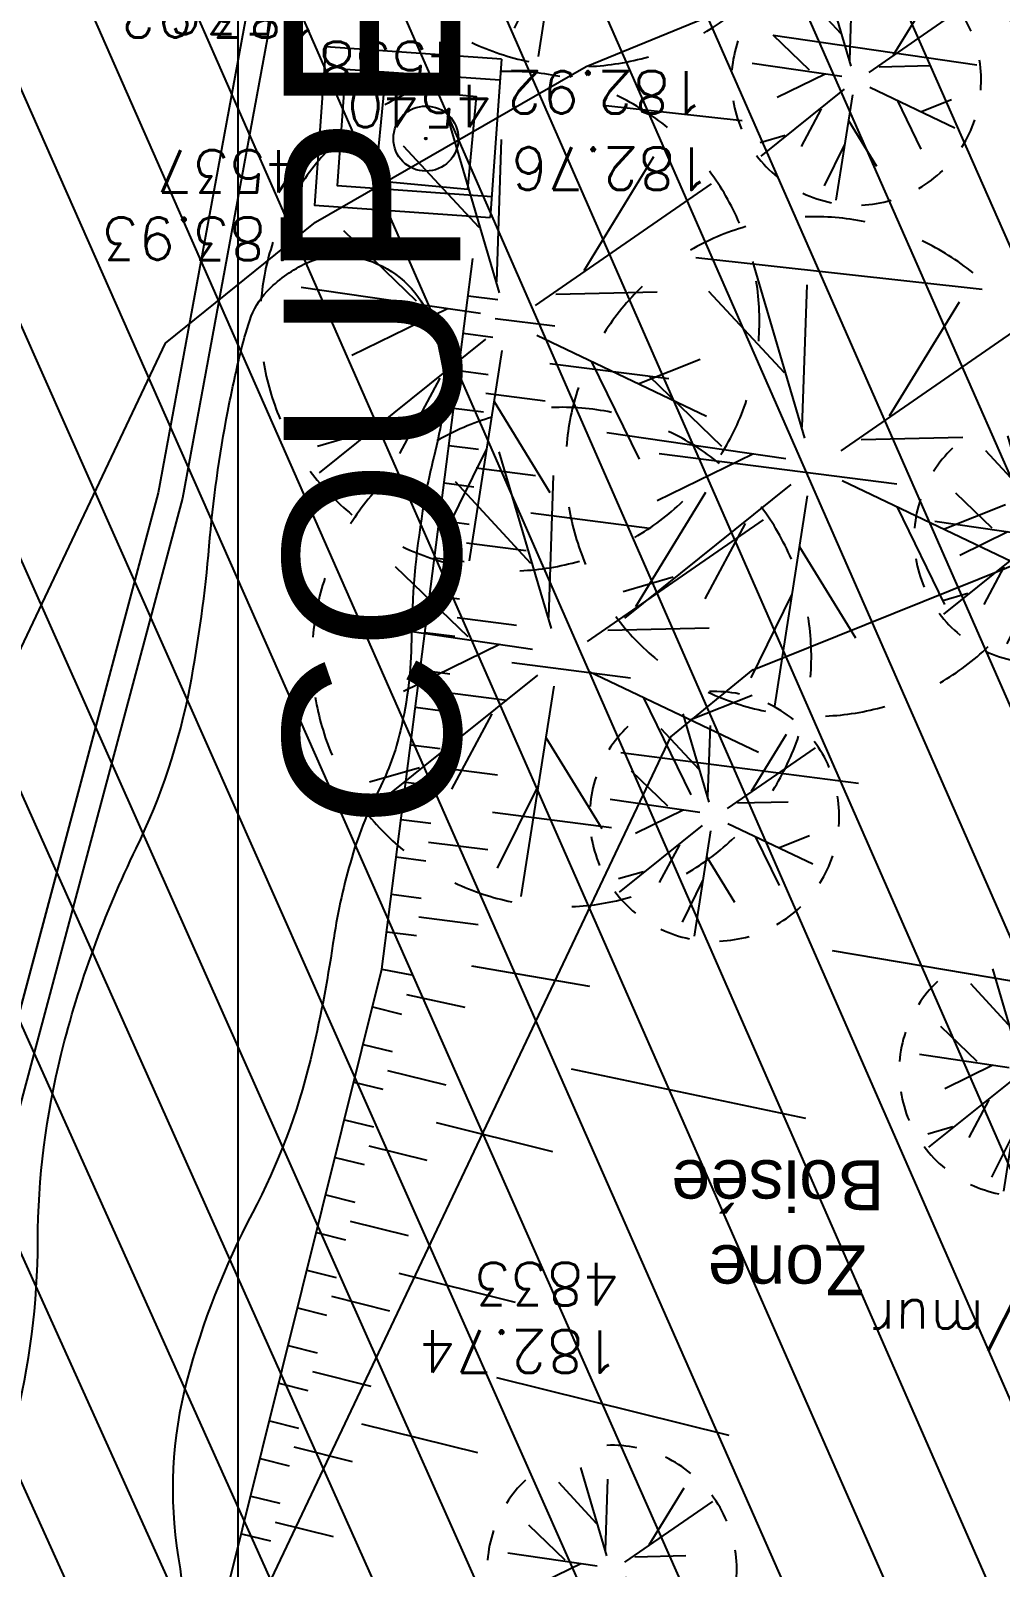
# Model space of a CAD drawing. Extents: x -594 to 29166, y -5797 to 14313.
# Drawn here: x 19229 to 20006, y 1304 to 2535 of the extents above; entities that cross this region are included whole.
import ezdxf
from ezdxf.enums import TextEntityAlignment as Align
from ezdxf.lldxf.tags import DXFTag

# ---------------------------------------------------------------- set-up
doc = ezdxf.new("R2010")
doc.units = 0
doc.linetypes.add('Style de ligne -15', pattern=[2.0832800000000002, 1.25, -0.41656, 0.1388600000000001, -0.2778600000000001])
doc.layers.get('0').update_dxf_attribs({"color": 252})
for name, color, linetype in [('A SITE', 252, 'Continuous'), ('AEP_SSL', 252, 'Continuous'), ('B Général', 252, 'Continuous'), ('DWG_280-140115-P - ALTEA-CANA', 252, 'Continuous'), ('Fond topo - CLO_MUR', 252, 'Continuous'), ('Fond topo - TAL', 252, 'Continuous'), ('Fond topo - TAL_HAC', 252, 'Continuous'), ('Fond topo - VEG', 252, 'Continuous'), ('Fond topo - VEG_TXT_ESSENCE', 252, 'Continuous'), ('Fond topo - Z_500', 252, 'Continuous'), ('prlm-VRD', 252, 'Continuous'), ('SA - bordure', 252, 'Continuous'), ('SA - couvre sol', 252, 'Continuous'), ('SA - ECL-réso', 252, 'Eclairage public'), ('SA - enrobé', 252, 'Continuous'), ('SA - EVMV', 252, 'Continuous')]:
    doc.layers.add(name, color=color, linetype=linetype)
for name, color, linetype, plot in [('Fond topo - N', 252, 'Continuous', False), ('Fond topo - NCACHE', 252, 'Continuous', False), ('Fond topo - ZCACHE', 252, 'Continuous', False)]:
    doc.layers.add(name, color=color, linetype=linetype, plot=plot)
doc.layers.add('Fond topo - P', color=252, linetype='Continuous', lineweight=50)
doc.styles.add('2000_ARIAL', font='arial.ttf', dxfattribs={"height": 0.400000006})
doc.styles.add('Arial', font='arial.ttf')
doc.styles.add('Lignes', font='arial.ttf', dxfattribs={"height": 0.35})
doc.styles.add('SIMPLEX', font='simplex_.ttf', dxfattribs={"height": 1.25})
tags = doc.linetypes.add('Eclairage public', pattern='A,5,-0.25,["ECL",Lignes,S=1,R=0,X=0,Y=-0.18],-1.25', length=6.5).pattern_tags.tags
tags[15:16] = [DXFTag(74, 4), DXFTag(75, 0), DXFTag(340, '0'), DXFTag(46, 0.0), DXFTag(50, 0.0), DXFTag(44, 0.0), DXFTag(45, 0.0)]
tags[4:5] = [DXFTag(74, 4), DXFTag(75, 0), DXFTag(340, '0'), DXFTag(46, 0.0), DXFTag(50, 0.0), DXFTag(44, 0.0), DXFTag(45, 0.0)]
tags = doc.linetypes.add('L8', pattern=[0.22500000894069674, 0.1500000059604645, -0.07500000298023224]).pattern_tags.tags
tags[6:7] = [DXFTag(74, 4), DXFTag(75, 0), DXFTag(340, '0'), DXFTag(46, 0.0), DXFTag(50, 0.0), DXFTag(44, 0.0), DXFTag(45, 0.0)]
tags[4:5] = [DXFTag(74, 4), DXFTag(75, 0), DXFTag(340, '0'), DXFTag(46, 0.0), DXFTag(50, 0.0), DXFTag(44, 0.0), DXFTag(45, 0.0)]
tags = doc.linetypes.add('STYLE_01', pattern=[0.166655994951725, 0.08331199735403061, -0.0833439975976944]).pattern_tags.tags
tags[6:7] = [DXFTag(74, 4), DXFTag(75, 0), DXFTag(340, '0'), DXFTag(46, 0.0), DXFTag(50, 0.0), DXFTag(44, 0.0), DXFTag(45, 0.0)]
tags[4:5] = [DXFTag(74, 4), DXFTag(75, 0), DXFTag(340, '0'), DXFTag(46, 0.0), DXFTag(50, 0.0), DXFTag(44, 0.0), DXFTag(45, 0.0)]

# ---------------------------------------------------------------- blocks, each defined once
blk = doc.blocks.new('A n0.Groupe-31-1')
at = {"layer": 'B Général', "linetype": 'Continuous', "flags": 128}
blk.add_lwpolyline([(19395.47536994242, 8072.470808068703), (19265.31029584047, 7843.121136950131), (19395.002980086, 7644.752530259383), (19395.002980086, -1305.247469740617), (19264.83790598406, -1534.597140859195), (19394.5305902296, -1732.965747549938)], dxfattribs=at)
at = {"layer": 'B Général', "insert": (19431.54855300267, 3169.752530259389), "char_height": 141.6072048611111, "attachment_point": 2, "rotation": 90.00000000000001, "line_spacing_factor": 0.9529749984758025, "style": 'Arial'}
blk.add_mtext('COUPE FAÇADE EST HALL', dxfattribs=at)
blk = doc.blocks.new('A 90.ASS01')
at = {"ltscale": 2, "flags": 128}
blk.add_lwpolyline([(0.499143, -0.5), (0.499143, 0.4991430000000001), (-0.5000000000000001, 0.4991430000000001), (-0.5000000000000001, -0.5)], close=True, dxfattribs=at)
at = {"ltscale": 2}
for radius in [0.35, 0.01]:
    blk.add_circle((0, 0), radius, dxfattribs=at)
blk = doc.blocks.new('A 90.PTOPO')
at = {"layer": 'Fond topo - NCACHE', "style": 'SIMPLEX'}
blk.add_attdef('MAT', text='', height=0.34, dxfattribs=at).set_placement((0.09999999986030161, -0.09999999962747097), align=Align.TOP_LEFT)
at = {"layer": 'Fond topo - ZCACHE', "style": 'SIMPLEX'}
blk.add_attdef('ALT', (0.09999999986030161, 0.09999999962747097), '', height=0.34, dxfattribs=at)
blk = doc.blocks.new('A 90.VEG12')
at = {"ltscale": 2}
for p, q in [((0.01815258799999997, 0.057406781), (0.100441039, 0.47293725)), ((0.05749608, 0.253444298), (0.145517598, 0.414706841)), ((0.037902722, 0.15845596), (-0.06593155700000003, 0.344147082)), ((-0.158788295, 0.086017079), (-0.245985314, 0.284587218)), ((0.04981112299999996, 0.033821695), (0.391570728, 0.285894318)), ((0.143890955, 0.107467204), (0.230033352, 0.253971609)), ((-0.05229389700000003, 0.02983962500000001), (-0.383643778, 0.204631851)), ((0.2917471699999999, 0.208620217), (0.392372872, 0.233301274)), ((-0.25001839, 0.135126714), (-0.3755999820000001, 0.091127132)), ((0.122915307, -0.02992704099999999), (0.317230371, 0.05540147100000001)), ((-0.05265807700000003, -0.029192154), (-0.412380265, -0.256628677)), ((-0.09359106700000003, -0.049762263), (-0.2956446150000001, -0.04653133200000001)), ((0.01825986499999999, -0.057372749), (0.107637982, -0.4128258760000001)), ((0.057557527, -0.01766878999999999), (0.411943876, -0.08413611500000001)), ((0.184132294, -0.04763066399999999), (0.323120213, -0.192805613)), ((-0.151821475, -0.09483882200000002), (-0.2999525240000001, -0.315936062)), ((0.02259491799999996, -0.07955337300000001), (0.001649748999999978, -0.36183712)), ((0.05371548199999998, -0.188497704), (0.197263789, -0.356749422))]:
    blk.add_line(p, q, dxfattribs=at)
for start, end in [(90, 103.8461539085843), (117.6923078993823, 131.5384619204946), (62.30769199853572, 76.15384597947835), (34.61538499867542, 48.46153799321151), (145.3846149358338, 159.2307690506909), (6.923076979206323, 20.76923090842763), (173.0769230068974, 186.9230769931026), (339.2307689837768, 353.0769230207937), (200.7692310571047, 214.6153850641662), (311.5384620067885, 325.3846150013246), (228.4615380795054, 242.3076921006177), (256.1538460914157, 270)]:
    blk.add_arc((0, 0), 0.496982058, start, end, dxfattribs=at)
blk = doc.blocks.new('A 90.VEG12A')
at = {"ltscale": 2}
for p, q in [((0.01815258799999997, 0.057406781), (0.100441039, 0.47293725)), ((0.05749608, 0.253444298), (0.145517598, 0.414706841)), ((0.037902722, 0.15845596), (-0.06593155700000003, 0.344147082)), ((-0.158788295, 0.086017079), (-0.245985314, 0.284587218)), ((0.04981112299999996, 0.033821695), (0.391570728, 0.285894318)), ((0.143890955, 0.107467204), (0.230033352, 0.253971609)), ((0.2917471699999999, 0.208620217), (0.392372872, 0.233301274)), ((-0.05229389700000003, 0.02983962500000001), (-0.383643778, 0.204631851)), ((-0.25001839, 0.135126714), (-0.3755999820000001, 0.091127132)), ((0.122915307, -0.02992704099999999), (0.317230371, 0.05540147100000001)), ((-0.05265807700000003, -0.029192154), (-0.412380265, -0.256628677)), ((0.057557527, -0.01766878999999999), (0.411943876, -0.08413611500000001)), ((-0.09359106700000003, -0.049762263), (-0.2956446150000001, -0.04653133200000001)), ((0.01825986499999999, -0.057372749), (0.107637982, -0.4128258760000001)), ((0.184132294, -0.04763066399999999), (0.323120213, -0.192805613)), ((0.02259491799999996, -0.07955337300000001), (0.001649748999999978, -0.36183712)), ((-0.151821475, -0.09483882200000002), (-0.2999525240000001, -0.315936062)), ((0.05371548199999998, -0.188497704), (0.197263789, -0.356749422))]:
    blk.add_line(p, q, dxfattribs=at)
for start, end in [(90, 103.8461539085843), (62.30769199853572, 76.15384597947835), (117.6923078993823, 131.5384619204946), (34.61538499867542, 48.46153799321151), (145.3846149358338, 159.2307690506909), (6.923076979206323, 20.76923090842763), (173.0769230068974, 186.9230769931026), (339.2307689837768, 353.0769230207937), (200.7692310571047, 214.6153850641662), (311.5384620067885, 325.3846150013246), (228.4615380795054, 242.3076921006177), (283.8461540205217, 297.6923080014643), (256.1538460914157, 270)]:
    blk.add_arc((0, 0), 0.496982058, start, end, dxfattribs=at)
blk = doc.blocks.new('A$C380262B1')
at = {"layer": 'SA - couvre sol'}
h = blk.add_hatch(dxfattribs=at)
h.set_pattern_fill('PELOUSE6', color=256, scale=20.0000003, angle=-20.82846392552948, style=0, pattern_type=2)
h.set_pattern_definition([(339.1715360744705, (-355966725.0913794, -417896002.4038396), (42.66856022636761, 112.1578994106472), [37.50000056250001, -202.5000030375]), (69.17153607447052, (-355966711.9478756, -417896007.4040615), (-224.3157988212943, 85.33712045273523), [15.000000225, -105.000001575]), (69.17153607447052, (-355966703.1855397, -417896010.7375428), (-224.3157988212943, 85.33712045273523), [15.000000225, -105.000001575]), (69.17153607447052, (-355966707.5667076, -417896009.0708022), (-224.3157988212943, 85.33712045273523), [18.75000028125, -101.25000151875]), (102.8616036044705, (-355966716.3290473, -417896005.7373195), (-138.9786783228097, 309.6529187307753), [12.00000018, -420.7461593111921]), (35.48146854447052, (-355966698.8043811, -417896012.4042799), (42.66856026819347, 112.15789949691), [12.00000018, -420.7461593111923]), (35.48146854447052, (-355966690.0420359, -417896015.7377647), (42.66856026819347, 112.15789949691), [26.00000039, -406.6661590999923]), (102.8616036044705, (-355966725.0913794, -417896002.4038396), (-138.9786783228097, 309.6529187307753), [26.00000038999999, -406.6661590999921]), (339.1715360744705, (-355966637.5841588, -417896011.6212647), (42.66856022636761, 112.1578994106472), [44.42455106636826, -195.5754525336318]), (339.1715360744705, (-355966645.2927315, -417895987.8252255), (42.66856022636761, 112.1578994106472), [82.81008944215132, -56.09585564143782, 43.07431864611477, -58.01973967029609]), (339.1715360744705, (-355966652.8536296, -417895964.0853666), (42.66856022636761, 112.1578994106472), [119.4799495921992, -46.28746189431192, 29.47870124218051, -44.75389087130836]), (339.1715360744705, (-355966660.4874305, -417895940.3177731), (42.66856022636761, 112.1578994106472), [100.4611429069171, -139.5388606930829]), (339.1715360744705, (-355966653.2864798, -417895922.1938078), (42.66856022636761, 112.1578994106472), [65.56973938354609, -174.4302642164539])])
h.paths.add_polyline_path([(12793.07930725627, 2488.181211799383, 0.03672748987403952), (12587.38487116061, 2865.639625489712, 0.4497835379654012), (12321.18162694387, 2906.709125638008, 0.1802247033920614), (11548.41934372671, 1720.574150048196), (11556.60343454219, 1718.871880322695), (11512.50925799832, 1404.692367091775), (11512.20600935631, 1084.470737259835), (11554.61596185341, 684.6610491164029), (11605.51154385321, 400.1113805919886), (11673.32398607396, 128.3750348724425), (11684.18960622512, 86.38301771134138), (11642.19758920372, 75.51739765331149), (11631.33196900599, 117.5094146281481), (11644.27943555638, 120.8596289157867), (11575.91267614625, 394.8172202333808), (11566.13643332385, 393.0686060339212), (11559.09365885891, 432.4437165632844), (11568.93743649125, 434.2044102959335), (11536.96456630714, 612.9599962383509), (11463.11986860819, 20.22500615566969), (11568.46698778681, -97.43339624255896), (11794.62693291716, -434.7412439063191), (12094.43476749584, -899.6478578075767, -0.09999470872544232), (12203.39155108668, -1258.062680345029), (12198.03728037514, -1319.187042303383), (12683.56996332295, -1363.211545348167), (12787.02566074207, -233.2778437994421), (12288.07493126951, -188.0366918630898), (12315.30314558186, 100.6841353140771), (12814.62801685557, 55.40905930101871, -0.002463828852727867), (12815.87839485146, 62.86759581416845), (12358.29276181757, 231.7409724928439, -0.3829135888109667), (12345.81705098972, 255.365053191781, -0.02949643209025356), (12397.25546310656, 419.0457224845886, 0.03377859130555017), (12492.30540287681, 732.9233073629439, -0.3988866979768135), (12515.25507145561, 748.1299876235425), (12989.40067617223, 664.8329322226346, 0.02251854738593451), (13031.64699198678, 914.0473606064916), (12553.74410864897, 954.6645440161228, -0.4258729853413855), (12535.592439631, 977.0748776383698, 0.05106873957738475), (12546.67224618606, 1472.047818638384, -0.410298124122143), (12564.75040423684, 1493.552962411195), (13042.85642565228, 1538.171750772744, 0.02139246056039815), (13009.62065621279, 1788.793957512826), (12537.60850843973, 1702.011566795409, -0.4142135584611947), (12514.32169559412, 1718.065362051129, 0.05943834041250831), (12343.89076442458, 2267.932731192559, -0.4260951904786632), (12354.5316322241, 2293.017752747983)])
at = {"layer": 'SA - EVMV'}
h = blk.add_hatch(dxfattribs=at)
h.set_pattern_fill('_USER', color=256, scale=75, angle=-65.82846392552946, style=0, pattern_type=0)
h.set_pattern_definition([(294.1715360744705, (-355966725.0913794, -417896002.4038396), (68.4242736714099, 30.7102388877065), [])])
h.paths.add_polyline_path([(10974.01334554888, -2224.509706161916), (10370.69897237234, -604.0095677599311), (11059.97237130068, 45.95263861119747), (11313.40408842079, 405.8221159502864), (11385.24809679948, 623.9582096226513), (11379.74134762771, 2020.881442353129), (11668.57705507427, 3772.533921711147), (12950.39597083814, 4147.348397411406), (12831.58815708011, 2564.841474033892), (12773.8958785776, 925.5433330312371), (12773.64310785197, 556.482148449868), (14058.80568553694, 314.1338863410056), (14023.07005678304, -438.0708766169846), (13985.85238787346, -984.982119128108), (13939.17523291893, -1545.880564767867), (13880.67298079841, -2174.778999388218), (13115.63270082697, -2186.160777136683)])
at = {"layer": 'AEP_SSL', "elevation": 1e-07, "flags": 128}
blk.add_lwpolyline([(10728.79072255455, -2062.42661178112), (11242.06466162577, -979.6682165935636), (11362.30592629872, -882.9009279608727), (11579.41066459753, -758.068317733705), (13276.93540528417, -63.71765555813909), (14033.84496760555, 375.8448295295238), (16963.10499715619, 3786.986457929015)], dxfattribs=at)
at = {"layer": 'DWG_280-140115-P - ALTEA-CANA', "linetype": 'STYLE_01', "ltscale": 25, "elevation": 1e-07, "flags": 128}
for points in [[(11712.23244634457, -1241.512504033744), (12757.17566488311, -821.299784258008), (13492.32854694128, -515.7747564837337), (14232.52565902658, -87.10478292778134)], [(9847.296141600236, -7966.525665577501), (10218.40831446461, -6375.339445285499), (10670.75302083977, -4312.387736141682), (11206.35480149649, -2223.90041379258), (11647.04451351427, -1295.159472152591), (11713.05537619628, -1241.181571688503)]]:
    blk.add_lwpolyline(points, dxfattribs=at)
at = {"layer": 'Fond topo - CLO_MUR', "ltscale": 2, "flags": 128}
for points in [[(11511.36157927103, -752.127764839679), (11370.64911178313, -742.2219097614288), (11361.71242403798, -869.1673741675913), (11502.42489133961, -879.0732293389738)], [(11510.16777032055, -769.085796084255), (11386.41333398409, -760.3737499564886), (11379.86426404677, -853.4031519666314), (11503.6187002901, -862.11519818753)], [(11511.3615791779, -752.1277647465467), (11502.42489133961, -879.0732293389738)]]:
    blk.add_lwpolyline(points, dxfattribs=at)
at = {"layer": 'Fond topo - TAL', "ltscale": 2, "flags": 128}
blk.add_lwpolyline([(11034.89457373507, -3095.832790341228), (11184.16538066231, -2573.583768028766), (11288.00315693952, -1993.652598652989), (11415.61147877946, -1481.117032840848), (11488.44718132168, -911.8349447846413)], dxfattribs=at)
at = {"layer": 'Fond topo - TAL_HAC', "ltscale": 2}
for p, q in [((11484.61372335441, -941.7971602641046), (11508.41966937296, -944.8429660871625)), ((11506.50294036604, -959.8240736871958), (11554.11483249627, -965.9156853333116)), ((11480.78026538715, -971.7593751847744), (11504.58621131256, -974.8051812872291)), ((11550.28137438931, -995.8779007196426), (11645.50515846349, -1008.0611246638)), ((11476.94680728018, -1001.721590571105), (11500.7527533453, -1004.767396394163)), ((11498.83602433838, -1019.748504087329), (11546.44791628234, -1025.840115919709)), ((11473.11334931292, -1031.683805398643), (11496.91929533146, -1034.729611501098)), ((11469.27989120595, -1061.646020691842), (11493.08583731763, -1064.691826701164)), ((11637.8382423427, -1067.98555534333), (11828.28581039794, -1092.352003604174)), ((11491.16910826415, -1079.672934301198), (11538.78100016154, -1085.764546692371)), ((11465.44643319212, -1091.608235798776), (11489.25237921067, -1094.654041901231)), ((11534.94754224084, -1115.726761613041), (11630.1713262219, -1127.909986302257)), ((11461.61297517829, -1121.570450998843), (11485.41892119683, -1124.616257101297)), ((11483.50219218992, -1139.597364701331), (11531.11408422701, -1145.68897690624)), ((11457.77951716445, -1151.532666385174), (11481.585463183, -1154.578472208232)), ((11453.94605924375, -1181.494881212711), (11477.7520051226, -1184.540687315166)), ((11475.83527611569, -1199.521794915199), (11523.44716815278, -1205.613407026976)), ((11450.11260113679, -1211.457096599042), (11473.9185470622, -1214.502902515233)), ((11446.27914312296, -1241.419311519712), (11470.08508904837, -1244.465117529035)), ((11519.61371018551, -1235.575621947646), (11614.8374942597, -1247.758845612407)), ((11468.16836004145, -1259.4462252222), (11515.78025217168, -1265.53783705458)), ((11442.44568506256, -1271.381526812911), (11466.25163103454, -1274.427332729101)), ((11438.61222700216, -1301.343742012978), (11462.41817297414, -1304.389547929168)), ((11607.17057823204, -1307.68327601254), (11797.61814647354, -1332.049723621458)), ((11460.50144406036, -1319.370655529201), (11508.11333609745, -1325.462267361581)), ((11434.77876898833, -1331.305957119912), (11458.58471500687, -1334.351763129234)), ((11430.94531088136, -1361.268172413111), (11454.75125689991, -1364.313978236169)), ((11504.27987794392, -1355.424482561648), (11599.50366206467, -1367.607706598938)), ((11452.83452789299, -1379.29508574307), (11500.44642002322, -1385.386697947979)), ((11427.11185296066, -1391.230387240648), (11450.91779902577, -1394.276193249971)), ((11423.2783948537, -1421.192602626979), (11447.08434091881, -1424.238408543169)), ((11445.16761191189, -1439.219516143203), (11492.77950385585, -1445.311128348112)), ((11419.444936933, -1451.154817640781), (11443.25088290498, -1454.200623650104)), ((11776.36128407903, -1466.302575077862), (12115.48832128756, -1523.60473535955)), ((11415.61147877946, -1481.117032840848), (11439.19915170409, -1485.546670574695)), ((11487.48641354032, -1478.424557950348), (11582.08565241657, -1494.764202833176)), ((11435.2966434788, -1501.305614970624), (11482.19332308508, -1511.537987366319)), ((11408.10510702431, -1511.266183760017), (11431.39413520694, -1517.064559645951)), ((11400.59873512946, -1541.415334679186), (11423.88776335865, -1547.21371056512)), ((11420.13457748108, -1562.288286071271), (11466.71263407916, -1573.885037377477)), ((11567.22401385196, -1560.99594719708), (11755.10442159139, -1600.555426441133)), ((11393.09236328118, -1571.564485505223), (11416.38139155693, -1577.362861577421)), ((11385.58599143289, -1601.713636424392), (11408.87501970865, -1607.512012403458)), ((11459.20626218431, -1604.034188389778), (11552.36237533391, -1627.227691560984)), ((11405.12183378451, -1622.586587909609), (11451.69989033602, -1634.183339308947)), ((11378.07961953804, -1631.862787529826), (11401.3686478138, -1637.661163229495)), ((11370.57324768975, -1662.011938355863), (11393.86227591895, -1667.810314148664)), ((11390.1090899948, -1682.884889561683), (11436.68714645319, -1694.481641240418)), ((11363.06687570177, -1692.161089554429), (11386.35590407066, -1697.959465067834)), ((11355.56050385348, -1722.310240380466), (11378.84953212924, -1728.108616080135)), ((11429.1807746049, -1724.630792345852), (11522.33688766137, -1747.824295796454)), ((11375.0963462051, -1743.183191493154), (11421.67440275662, -1754.779943265021)), ((11348.05413195863, -1752.459391206503), (11371.34316028096, -1758.257766999304)), ((11340.54776011035, -1782.60854203254), (11363.83678838611, -1788.406917825341)), ((11360.0836025551, -1803.481493331492), (11406.66165896691, -1815.078245010227)), ((11507.32414391823, -1808.12259754166), (11693.6363701243, -1854.509603977203)), ((11333.04138826206, -1812.757692858577), (11356.33041653782, -1818.556069023907)), ((11325.53501636721, -1842.906843870878), (11348.82404468954, -1848.705219756812)), ((11399.15528711863, -1845.227395929396), (11492.31140022166, -1868.420899100602)), ((11345.07085871883, -1863.77979516983), (11391.64891527034, -1875.376546755433)), ((11318.02864461206, -1873.055994696915), (11341.31767279468, -1878.854370675981)), ((11310.52227267064, -1903.205145895481), (11333.8113009464, -1909.003521502018)), ((11330.05811497569, -1924.078097008169), (11376.63617166691, -1935.674848500639)), ((11303.01590077579, -1933.354296721518), (11326.30492905155, -1939.152672421187))]:
    blk.add_line(p, q, dxfattribs=at)
at = {"layer": 'Fond topo - TAL_HAC', "ltscale": 2, "flags": 128}
for points in [[(11729.21809847467, -733.0184903927147), (11892.35190451145, -756.7218850366771)], [(11592.69664678723, -789.1813882626593), (11704.35253214091, -801.4373978599906)], [(11667.07383613102, -911.059532687068), (11896.73918825574, -936.4301520399749)]]:
    blk.add_lwpolyline(points, dxfattribs=at)
at = {"layer": 'Fond topo - VEG', "linetype": 'L8', "ltscale": 2, "flags": 128}
blk.add_lwpolyline([(10813.20346812718, -3066.802736744285, -0.1732888690432868), (10797.49100268818, -3017.342721577734, -0.0508890116308752), (10821.02747247554, -2846.95100672543, -0.0386629591409588), (10887.39165798761, -2644.140353612602, 0.04316977958239364), (10945.21200568415, -2461.908081546426, 0.0353710499508257), (10971.35240505449, -2289.232295379043, -0.04151246656344463), (10995.43968732469, -2142.317405715585, -0.07825849820887826), (11057.86236249842, -1995.364372245967, 0.07744789971661276), (11121.16963486187, -1846.993724070489, 0.06149378927511025), (11139.88952366635, -1699.062409438193, -0.06073956917948042), (11158.61504557543, -1549.279635585845, -0.05204674825157406), (11218.74040062539, -1384.413145110011, 0.06675750323585504), (11261.90359662287, -1254.331617802382, 0.025670157375637), (11277.18862579204, -1142.41765011102, -0.02651846335887715), (11292.16901515611, -1034.10417707637, -0.01155330390985834), (11302.02179844491, -988.6726975440979, -0.01897018986328855), (11309.70084159635, -961.4152489230037, -0.1145297545621785), (11323.65161343478, -938.1738466210663, -0.08440652786009567), (11353.1157289166, -916.5232673287392, -0.1084198486250266), (11379.5065604616, -909.8042642697692, -0.1011423353125477), (11408.24294323102, -914.6866472437978, -0.1032633884982007), (11436.46796359681, -933.0054845660925, -0.1071998021190175), (11454.12944559939, -960.215805657208, -0.05568834109540827), (11464.71506450325, -1001.521211303771, -0.07246199636495074), (11464.54904577695, -1034.360818006098, -0.02401529230777726), (11457.18836630695, -1071.096905693412, 0.02046775607659728), (11448.24787103571, -1114.131090976298, 0.03858989738268137), (11439.25020704046, -1217.568517755717, -0.05510517158192826), (11430.5522876326, -1289.869845844805, -0.06022444819988705), (11413.29824724235, -1337.118694745004, 0.04813009251129964), (11390.31911469065, -1395.626124925911, 0.03319103436730272), (11376.38107617386, -1460.4775656946, -0.02318773307712683), (11358.29985053279, -1553.633982222527, -0.06193645145952207), (11311.8500194978, -1676.37037364766, 0.05632341114831078), (11259.29924473166, -1810.669629834592, 0.1063178399564556), (11252.43407334201, -1951.780017372221, -0.09680147185014497), (11247.82360377721, -2106.580786779523, -0.07888339118735782), (11198.88232219964, -2229.036812298, 0.0976752058397291), (11162.95348689891, -2329.669027496129, 0.05553186209350269), (11158.82546859793, -2440.459691360593, -0.07160716225814948), (11152.86297858693, -2526.406866312027, -0.003764726506217527), (11130.28873144649, -2627.468904200941, -0.004345252965709072), (11109.31272958405, -2714.70071207732, -0.003010567731100479), (11079.11720075645, -2832.614516094327, -0.01408587215240294), (11071.80440784432, -2857.585568819195, -0.04006767187352891), (11058.16831858829, -2890.464296750724, 0.02217965443780103), (11031.45772987045, -2948.876733705401, 0.02305005866794476), (11016.02492225356, -2992.721550352871, -0.02117118948215652), (10999.40329650417, -3040.516243781894, -0.05258098112305663), (10984.22782593407, -3069.517507404089, -0.06419298512500282), (10966.61901138723, -3089.783152472228, -0.120668352995315), (10946.3678968139, -3100.508142821491, -0.06491961111852344), (10904.49718693271, -3105.438555218279, -0.04286411078666719), (10872.1688427031, -3102.256293408573, -0.05265038566489467), (10846.79535171017, -3094.712172541767, -0.07490502267167237), (10830.5250082165, -3084.876491129398, -0.05675209825271085)], format="xyb", close=True, dxfattribs=at)
at = {"layer": 'SA - bordure', "elevation": 1e-07, "flags": 128}
for points in [[(11525.08462890983, 679.3789681047201), (11443.27329420485, 22.6975517347455), (11236.37648010626, -1099.564558267593), (10818.56086640619, -2659.959226287901)], [(11536.96456630714, 612.9599961452186), (11463.04769231938, 19.64566353708506), (11255.90115464292, -1103.971012867987), (10837.88028298877, -2665.132246911526)]]:
    blk.add_lwpolyline(points, dxfattribs=at)
at = {"layer": 'SA - ECL-réso', "ltscale": 0.75, "elevation": 1e-07, "flags": 128}
blk.add_lwpolyline([(10062.6079892274, 3636.982265487313), (10062.76659918949, 3637.027467787266), (10326.39393364079, 3712.158721312881, -0.3350513344847375), (10442.83079612069, 3646.049033850431), (10467.92999012396, 3601.753828767687), (10797.05560975708, 3020.910998526961), (10783.53156340308, 2813.243172969669, 0.1072676414993963), (11668.11192259192, 1998.747237958014, 0.2368363260151426), (11476.61311072297, 814.1256928443909, 0.1580303819712795), (11443.38348852471, -233.9333367533982, 0.3075812875445359), (10636.66439489461, -907.0386836305261, -0.71596019287391), (9648.840176360682, -1241.818191856146, 0.2668949414258047), (8452.142680203542, -1316.158567275852)], format="xyb", dxfattribs=at)
at = {"layer": 'SA - enrobé'}
blk.add_lwpolyline([(11525.08462890983, 679.3789681047201), (11443.27329420485, 22.6975517347455), (11236.37648010626, -1099.564558267593), (10830.54682100192, -2616.161226667464)], dxfattribs=at)
at = {"layer": 'AEP_SSL', "ltscale": 2, "xscale": 74.4718424124084, "yscale": 74.4718424124084, "zscale": 100, "rotation": 174.5122098291983}
blk.add_blockref('A 90.ASS01', (11450.86820796132, -815.8483194187284), dxfattribs=at)
at = {"layer": 'Fond topo - P', "ltscale": 2}
ref = blk.add_blockref('A 90.PTOPO', (11370.64911178313, -742.2219097614288), dxfattribs=dict(at, xscale=100, yscale=100, zscale=100, rotation=179.9607580165254))
ref.add_attrib('MAT', '4536', dxfattribs={"layer": 'Fond topo - N', "color": 0, "ltscale": 2, "height": 34, "rotation": 179.9607579854925, "style": 'SIMPLEX'}).set_placement((11360.65596314147, -732.2150630876422), align=Align.TOP_LEFT)
ref.add_attrib('ALT', '183.92', (11365.97167779692, -700.9443704970181), dxfattribs={"layer": 'Fond topo - Z_500', "color": 0, "ltscale": 2, "height": 34, "rotation": 179.9607579854925, "style": 'SIMPLEX'})
ref = blk.add_blockref('A 90.PTOPO', (11491.49446841329, -782.344071380794), dxfattribs=dict(at, xscale=100, yscale=100, zscale=100, rotation=179.9607580165254))
ref.add_attrib('MAT', '4538', dxfattribs={"layer": 'Fond topo - N', "color": 0, "ltscale": 2, "height": 34, "rotation": 179.9607579854925, "style": 'SIMPLEX'}).set_placement((11481.5013198182, -772.3372247070074), align=Align.TOP_LEFT)
ref.add_attrib('ALT', '182.92', (11675.43610190041, -761.7920548655093), dxfattribs={"layer": 'Fond topo - Z_500', "color": 0, "ltscale": 2, "height": 34, "rotation": 179.9607579854925, "style": 'SIMPLEX'})
ref = blk.add_blockref('A 90.PTOPO', (11514.34382242151, -816.6769144125283), dxfattribs=dict(at, xscale=100, yscale=100, zscale=100, rotation=179.9607580165254))
ref.add_attrib('MAT', '4540', dxfattribs={"layer": 'Fond topo - N', "color": 0, "ltscale": 2, "height": 34, "rotation": 179.9607579854925, "style": 'SIMPLEX'}).set_placement((11504.35067377985, -806.6700679250062), align=Align.TOP_LEFT)
ref.add_attrib('ALT', '182.76', (11679.62773521431, -822.9005388915539), dxfattribs={"layer": 'Fond topo - Z_500', "color": 0, "ltscale": 2, "height": 34, "rotation": 179.9607579854925, "style": 'SIMPLEX'})
ref = blk.add_blockref('A 90.PTOPO', (11361.71242403798, -869.1673741675913), dxfattribs=dict(at, xscale=100, yscale=100, zscale=100, rotation=179.9607580165254))
ref.add_attrib('MAT', '4537', dxfattribs={"layer": 'Fond topo - N', "color": 0, "ltscale": 2, "height": 34, "rotation": 179.9607579854925, "style": 'SIMPLEX'}).set_placement((11351.71927539632, -859.1605274938047), align=Align.TOP_LEFT)
ref.add_attrib('ALT', '183.93', (11351.70557736419, -879.1605225764215), dxfattribs={"layer": 'Fond topo - Z_500', "color": 0, "ltscale": 2, "height": 34, "rotation": 179.9607579854925, "style": 'SIMPLEX'})
ref = blk.add_blockref('A 90.PTOPO', (12152.29567331262, -1750.181430950761), dxfattribs=dict(at, xscale=100, yscale=100, zscale=100, rotation=179.9607580165254))
ref.add_attrib('MAT', '4832', dxfattribs={"layer": 'Fond topo - N', "color": 0, "ltscale": 2, "height": 34, "rotation": 179.9607579854925, "style": 'SIMPLEX'}).set_placement((12142.30252471752, -1740.174584276974), align=Align.TOP_LEFT)
ref.add_attrib('ALT', '180.26/mur', (12090.83324731328, -1746.542965341359), dxfattribs={"layer": 'Fond topo - Z_500', "color": 0, "ltscale": 2, "height": 34, "rotation": 179.9607579854925, "style": 'SIMPLEX'})
ref = blk.add_blockref('A 90.PTOPO', (11616.23707939871, -1760.450560227036), dxfattribs=dict(at, xscale=100, yscale=100, zscale=100, rotation=179.9607580165254))
ref.add_attrib('MAT', '4833', dxfattribs={"layer": 'Fond topo - N', "color": 0, "ltscale": 2, "height": 34, "rotation": 179.9607579854925, "style": 'SIMPLEX'}).set_placement((11606.24393080361, -1750.44371355325), align=Align.TOP_LEFT)
ref.add_attrib('ALT', '182.74', (11606.23023272492, -1770.443708728999), dxfattribs={"layer": 'Fond topo - Z_500', "color": 0, "ltscale": 2, "height": 34, "rotation": 179.9607579854925, "style": 'SIMPLEX'})
at = {"layer": 'Fond topo - VEG', "ltscale": 2, "zscale": 100, "rotation": 182.3278434684567}
for name, p, xscale, yscale in [('A 90.VEG12A', (11573.38605565019, -558.1433732993901), 402.5599999999997, 402.5599999999997), ('A 90.VEG12', (11795.77833912335, -769.1527221351862), 201.2799999999999, 201.2799999999999), ('A 90.VEG12A', (11518.11170587316, -962.0995813049376), 402.5599999999997, 402.5599999999997), ('A 90.VEG12A', (11762.8651865758, -1078.513398952782), 402.5599999999997, 402.5599999999997), ('A 90.VEG12A', (11559.7000352107, -1231.158753950149), 402.5599999999997, 402.5599999999997), ('A 90.VEG12', (11942.14927023277, -1135.973511077464), 201.2799999999999, 201.2799999999999), ('A 90.VEG12', (11682.09664267488, -1358.76719225198), 201.2799999999999, 201.2799999999999), ('A 90.VEG12', (11930.06809116341, -1563.120512012392), 201.2799999999999, 201.2799999999999), ('A 90.VEG12', (11599.952406995, -1962.510767299682), 201.2799999999999, 201.2799999999999)]:
    blk.add_blockref(name, p, dxfattribs=dict(at, xscale=xscale, yscale=yscale))
at = {"layer": 'Fond topo - VEG_TXT_ESSENCE', "style": '2000_ARIAL'}
for s, p in [('Boisée', (11818.3776196558, -1634.286780375987)), ('Zone', (11804.10060822032, -1702.338379435241))]:
    blk.add_text(s, height=40, rotation=179.9607579921626, dxfattribs=at).set_placement(p)

msp = doc.modelspace()

# ---------------------------------------------------------------- linework, layer by layer
at = {"layer": 'A SITE', "linetype": 'Style de ligne -15', "lineweight": 50, "ltscale": 25.4}
msp.add_open_spline([(4176.460323989, 5442.268083721201), (4369.671814654253, 5480.305082514233), (4562.883305319505, 5518.342081307264), (4903.035870079556, 5519.770962749722), (5243.188434839607, 5521.199844192178), (5979.862232432676, 5524.644192387673), (6716.536030025745, 5528.088540583168), (7278.196035443951, 5527.680984529125), (7839.856040862154, 5527.273428475082), (8021.33605249903, 5527.04436151977), (8202.816064135908, 5526.815294564457), (8808.175518535207, 5525.355672830381), (9413.534972934507, 5523.896051096305), (10716.35055125782, 5525.292875773189), (12019.16612958114, 5526.689700450073), (12242.59736941556, 5526.219074095052), (12466.02860924998, 5525.748447740031), (12816.58825669966, 5520.962446153984), (13167.14790414932, 5516.176444567938), (13202.67334411069, 5616.323253230989), (13238.19878407206, 5716.470061894041), (13267.88797985007, 5802.201202280354), (13297.57717562809, 5887.932342666667), (13327.26637146807, 5973.663483182873), (13356.95556730804, 6059.39462369908), (13408.40586833479, 6207.963585019167), (13459.85616936153, 6356.532546339254), (13477.00626972637, 6406.055533505653), (13494.1563700912, 6455.578520672052), (13528.56424594086, 6560.211756405557), (13562.97212179051, 6664.844992139062), (13573.34426940263, 6696.386357049848), (13583.71641701474, 6727.927721960633), (13599.14459516289, 6774.844311820367), (13614.57277331104, 6821.7609016801), (13678.89845151418, 7117.445058481407), (13743.22412971732, 7413.129215282714), (13957.44417426001, 7453.649993311512), (14171.6642188027, 7494.17077134031), (14164.33110006091, 7534.454284825461), (14156.99798131911, 7574.737798310613), (14190.69856097776, 7584.1885789299), (14224.3991406364, 7593.639359549188), (14227.54598275065, 7586.876309721521), (14230.6928248649, 7580.113259893854), (14293.31613396937, 7599.075882379029), (14355.93944307384, 7618.038504864206), (14360.33627129155, 7603.518153668139), (14364.73309950925, 7588.997802472074), (14537.19463817218, 7591.452871283189), (14709.72105367121, 7640.318572682433), (14664.80085229129, 7789.364483691123), (14619.88065091136, 7938.410394699813), (15047.10136485209, 8062.384212492531), (15474.32207879282, 8186.35803028525), (15686.72011032906, 8247.99634733282), (15899.1181418653, 8309.634664380394), (15904.18095425764, 8311.16615035549), (15909.24376664999, 8312.697636330588), (15908.24632720474, 8315.994988719141), (15907.24888775948, 8319.292341107695), (17672.66370066847, 8849.18489157519), (19438.07851357746, 9379.077442042686), (19648.94625719312, 9442.84166650947), (19859.81400080878, 9506.605890976254), (20255.34999765514, 9309.740046358256), (20650.88599450151, 9112.87420174026), (20960.83037043088, 8222.925854629979), (21270.77474636025, 7332.977507519699), (21180.20482578994, 7304.155253916865), (21089.63490521962, 7275.333000314032), (21163.08192130905, 7017.583632131451), (21236.52893739848, 6759.834263948869), (21251.59096196499, 6763.900398713808), (21266.65298653151, 6767.966533478745), (21275.66331628615, 6734.589920389879), (21284.67364604079, 6701.213307301014), (21269.90174220742, 6697.225493309333), (21255.12983837404, 6693.237679317652), (21270.02909754186, 6638.046934804524), (21284.92835670968, 6582.856190291396), (21291.18791271421, 6584.546016145794), (21297.44746871873, 6586.235842000193), (21305.99505503359, 6495.045994312171), (21402.88127022713, 6506.77370062368), (21487.34614140726, 6527.117243858374), (21571.8110125874, 6547.460787093069), (21569.54090915693, 6559.077459708715), (21567.27080572647, 6570.694132324361), (21604.9826147757, 6578.638180696444), (21642.69442382495, 6586.582229068526), (21649.99092684802, 6549.24424479024), (21657.28742987109, 6511.906260511954), (21652.49321263043, 6510.896351562153), (21647.69899538977, 6509.88644261235), (21807.59759874861, 5746.171790918018), (21967.49620210746, 4982.457139223686), (21977.29087856582, 4938.619647976331), (21987.08555502418, 4894.782156728977), (22015.77968985148, 4743.897667099305), (22044.47382467878, 4593.013177469635), (22063.49845796792, 4473.15386370534), (22082.52309125707, 4353.294549941044), (22101.17758034708, 4237.725041504161), (22119.8320694371, 4122.155533067276), (22124.34521501322, 4087.383801149612), (22128.85836058934, 4052.612069231947), (22138.67043277023, 3933.294823616047), (22148.48250495112, 3813.977578000148), (22152.89930715496, 3687.239417307076), (22157.31610935879, 3560.501256614004), (22156.076484195, 3368.858372212821), (22154.83685903121, 3177.215487811639), (22152.19921093334, 3078.786779554529), (22149.56156283546, 2980.358071297419), (22145.45597761818, 2863.604543402881), (22141.35039240089, 2746.851015508344), (22132.84957172425, 2586.184714510545), (22124.3487510476, 2425.518413512747), (22087.73229281092, 1950.645502867765), (22051.11583457425, 1475.772592222784), (21993.93267188069, 847.2728484507301), (21936.74950918714, 218.7731046786765), (21915.72911809816, 183.1543716948916), (21894.70872700917, 147.5356387111067), (21213.22959377029, 141.5663173796755), (20531.75046053142, 135.5969960482442), (20529.70391122794, 160.0584829811443), (20527.65736192447, 184.5199699140445), (20322.85211202239, 176.690893984845), (20118.04686212031, 168.8618180556456), (19882.16605612223, 159.8448189737624), (19646.28525012414, 150.8278198918793), (19256.88795437214, 145.1817412266304), (18867.49065862014, 139.5356625613815), (18773.40076004949, -158.0539794890239), (18679.31086147885, -455.6436215394293), (18604.52972435834, -1398.2892427307), (18529.74858723784, -2340.934863921971), (18635.05281645298, -2777.584667182492), (18740.3570456681, -3214.234470443014), (18588.75649128179, -3295.852804806581), (18437.15593689547, -3377.471139170148), (18384.51067286626, -3407.386502780186), (18331.86540883705, -3437.301866390224), (18280.61346701965, -3484.555506740129), (18229.36152520225, -3531.809147090034), (18125.26721579346, -3688.348619902795), (18021.17290638468, -3844.888092715555), (17973.14358509049, -3961.195121001385), (17925.1142637963, -4077.502149287216), (17903.6595444782, -4188.267269896076), (17882.2048251601, -4299.032390504935), (17853.8311819437, -4428.724102620885), (17825.4575387273, -4558.415814736834), (17795.32097892486, -4816.051617467339), (17765.18441912243, -5073.687420197844), (17828.42555699479, -5320.211674328882), (17891.66669486716, -5566.73592845992), (16164.83861855822, -5333.520038808841), (14438.01054224929, -5100.304149157763), (14043.04613360993, -5030.62411782032), (13648.08172497056, -4960.944086482877), (13506.14388269963, -4936.078551666066), (13364.20604042869, -4911.213016849256), (13220.84792956359, -4883.357134984888), (13077.48981869849, -4855.501253120519), (12791.93663099906, -4799.706438058725), (12506.38344329963, -4743.911622996931), (12128.34885504419, -4679.679125337937), (11750.31426678875, -4615.446627678944), (11530.96657057306, -4571.296341279807), (11311.61887435737, -4527.14605488067), (10549.50275420606, -4375.436976027418), (9787.386634054754, -4223.727897174167), (9847.497623255429, -3981.593318758593), (9907.608612456102, -3739.45874034302), (9806.224612371345, -3461.390401503092), (9704.840612286585, -3183.322062663164), (9715.186505392605, -3083.78428544866), (9725.532398498623, -2984.246508234157), (9824.047302511954, -2441.958219058206), (9922.562206525283, -1899.669929882255), (9651.720328772337, -1701.166952330637), (9380.878451019391, -1502.663974779018), (9447.608481402609, -1104.824686992503), (9514.338511785827, -706.9853992059885), (9834.997575414756, -611.0330797781556), (10155.65663904368, -515.0807603503229), (10247.11430860766, 11.58272047775972), (10338.57197817164, 538.2462013058423), (10143.19891171326, 564.034399210519), (9947.825845254876, 589.8225971151958), (9948.480143309253, 594.7796016490087), (9949.134441363629, 599.7366061828216), (9614.749591614567, 638.6852105942904), (9280.364741865505, 677.6338150057593), (8737.858740855809, 744.5739853015723), (8195.352739846112, 811.5141555973853), (7103.907474774716, 948.2615167649813), (6012.462209703319, 1085.008877932577), (5516.206690876444, 1145.917004896744), (5019.951172049568, 1206.825131860911), (4567.056891918675, 1262.264872866837), (4114.162611787784, 1317.704613872763), (4102.179930818145, 1307.408669484968), (4090.197249848507, 1297.112725097174), (3869.943570597327, 1322.109522471705), (3649.689891346147, 1347.106319846236), (3455.220307945352, 1370.40469088167), (3260.750724544557, 1393.703061917104), (3258.524318804017, 1373.559348491966), (3256.297913063478, 1353.415635066829), (2884.9618248586, 1399.247563906887), (2513.625736653723, 1445.079492746946), (2816.188598448748, 2481.82475935111), (3118.751460243772, 3518.570025955275), (3122.582998515823, 3517.421165562354), (3126.414536787875, 3516.272305169434), (3182.802811835182, 3704.331784302535), (3239.191086882488, 3892.391263435636), (3244.935288008489, 3911.548615905299), (3250.679489134491, 3930.705968374963), (3342.692954312362, 4248.16559893286), (3434.706419490234, 4565.625229490758), (3504.836904109278, 4748.284544670305), (3574.967388728322, 4930.943859849853), (3700.502833669992, 5086.55402693077), (3826.038278611662, 5242.164194011688), (4001.249301300331, 5342.216138866444), (4176.460323989, 5442.268083721201)], degree=2, knots=[0, 0, 0, 1, 1, 2, 2, 3, 3, 4, 4, 5, 5, 6, 6, 7, 7, 8, 8, 9, 9, 10, 10, 11, 11, 12, 12, 13, 13, 14, 14, 15, 15, 16, 16, 17, 17, 18, 18, 19, 19, 20, 20, 21, 21, 22, 22, 23, 23, 24, 24, 25, 25, 26, 26, 27, 27, 28, 28, 29, 29, 30, 30, 31, 31, 32, 32, 33, 33, 34, 34, 35, 35, 36, 36, 37, 37, 38, 38, 39, 39, 40, 40, 41, 41, 42, 42, 43, 43, 44, 44, 45, 45, 46, 46, 47, 47, 48, 48, 49, 49, 50, 50, 51, 51, 52, 52, 53, 53, 54, 54, 55, 55, 56, 56, 57, 57, 58, 58, 59, 59, 60, 60, 61, 61, 62, 62, 63, 63, 64, 64, 65, 65, 66, 66, 67, 67, 68, 68, 69, 69, 70, 70, 71, 71, 72, 72, 73, 73, 74, 74, 75, 75, 76, 76, 77, 77, 78, 78, 79, 79, 80, 80, 81, 81, 82, 82, 83, 83, 84, 84, 85, 85, 86, 86, 87, 87, 88, 88, 89, 89, 90, 90, 91, 91, 92, 92, 93, 93, 94, 94, 95, 95, 96, 96, 97, 97, 98, 98, 99, 99, 100, 100, 101, 101, 102, 102, 103, 103, 104, 104, 105, 105, 106, 106, 107, 107, 108, 108, 109, 109, 110, 110, 111, 111, 112, 112, 113, 113, 114, 114, 115, 115, 115], dxfattribs=at)

# ---------------------------------------------------------------- block references
at = {"layer": 'B Général'}
msp.add_blockref('A n0.Groupe-31-1', (0, 0), dxfattribs=at)
at = {"layer": 'prlm-VRD'}
msp.add_blockref('A$C380262B1', (8094.782763188872, 3263.943246462347), dxfattribs=at)

doc.saveas('drawing.dxf')
